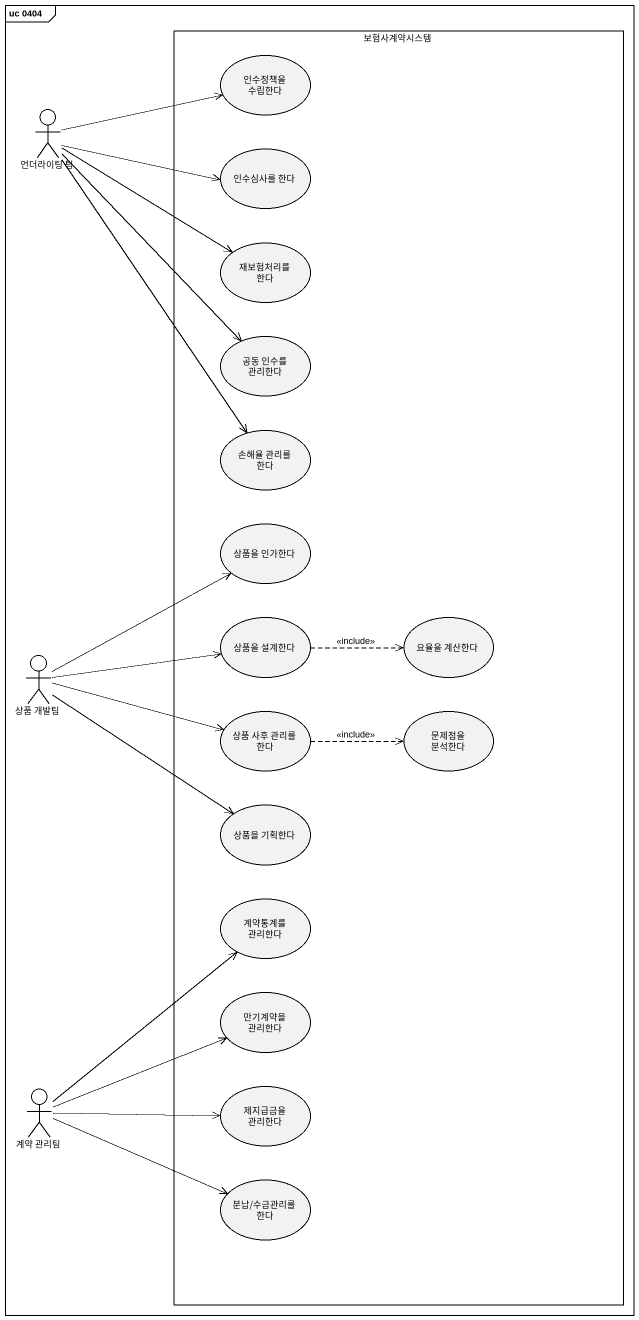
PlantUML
@startuml
mainframe uc 0404
rectangle 보험사계약시스템 {
  usecase "인수정책을 수립한다" as 인수정책을_수립한다
  usecase "인수심사를 한다" as 인수심사를_한다
  usecase "재보험처리를 한다" as 재보험처리를_한다
  usecase "공동 인수를 관리한다" as 공동_인수를_관리한다
  usecase "손해율 관리를 한다" as 손해율_관리를_한다
  usecase "상품을 인가한다" as 상품을_인가한다
  usecase "상품을 설계한다" as 상품을_설계한다
  usecase "요율을 계산한다" as 요율을_계산한다
  usecase "상품 사후 관리를 한다" as 상품_사후_관리를_한다
  usecase "문제점을 분석한다" as 문제점을_분석한다
  usecase "상품을 기획한다" as 상품을_기획한다
  usecase "계약통계를 관리한다" as 계약통계를_관리한다
  usecase "만기계약을 관리한다" as 만기계약을_관리한다
  usecase "제지급금을 관리한다" as 제지급금을_관리한다
  usecase "분납/수금관리를 한다" as 분납_수금관리를_한다
}
actor "언더라이팅 팀" as 언더라이팅_팀
actor "상품 개발팀" as 상품_개발팀
actor "계약 관리팀" as 계약_관리팀
언더라이팅_팀 -right-> 인수정책을_수립한다
언더라이팅_팀 -right-> 인수심사를_한다
언더라이팅_팀 -right-> 재보험처리를_한다
언더라이팅_팀 --> 공동_인수를_관리한다
언더라이팅_팀 --> 손해율_관리를_한다
상품을_설계한다 .right.> 요율을_계산한다 : <<include>>
상품_개발팀 -up-> 상품을_인가한다
상품_개발팀 -right-> 상품을_설계한다
상품_개발팀 -right-> 상품_사후_관리를_한다
상품_개발팀 --> 상품을_기획한다
상품_사후_관리를_한다 .right.> 문제점을_분석한다 : <<include>>
계약_관리팀 -up-> 계약통계를_관리한다
계약_관리팀 -right-> 만기계약을_관리한다
계약_관리팀 -right-> 제지급금을_관리한다
계약_관리팀 -right-> 분납_수금관리를_한다
@enduml
